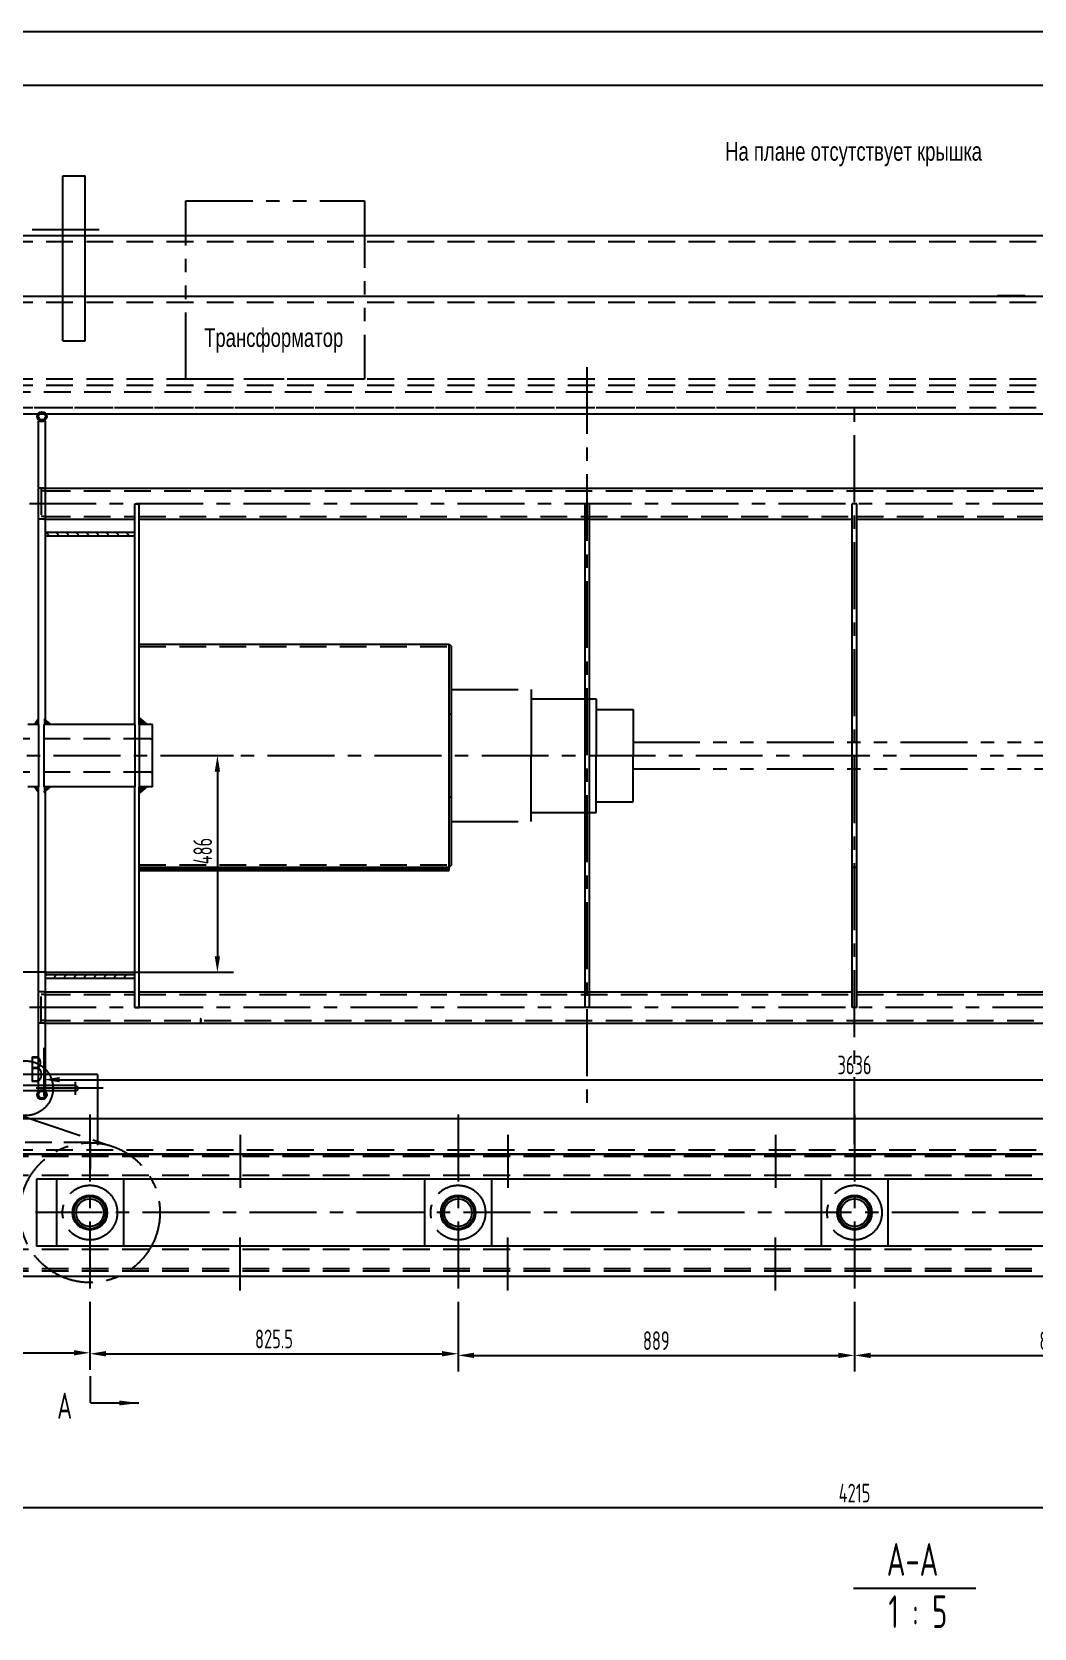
# Model space of a CAD drawing. Header units: millimetres. Extents: x 0 to 10092, y -1 to 7128.
# Drawn here: x 2286 to 4534, y 3548 to 7128 of the extents above; entities that cross this region are included whole.
import ezdxf
from ezdxf.enums import TextEntityAlignment as Align

# ---------------------------------------------------------------- set-up
doc = ezdxf.new("R2010")
doc.units = ezdxf.units.MM
doc.header["$LTSCALE"] = 120
for name, pattern in [('F', [0.75, 0.5, -0.25]), ('G', [2, 1.25, -0.25, 0.25, -0.25]), ('K', [2.5, 1.25, -0.25, 0.25, -0.25, 0.25, -0.25])]:
    doc.linetypes.add(name, pattern=pattern)
for name, color, linetype in [('01', 7, 'Continuous'), ('02', 1, 'Continuous'), ('04', 2, 'F'), ('05', 4, 'G'), ('07', 6, 'K'), ('08', 1, 'Continuous'), ('10', 1, 'Continuous'), ('11', 3, 'Continuous')]:
    doc.layers.add(name, color=color, linetype=linetype)
doc.styles.get("Standard").update_dxf_attribs({"font": 'isocp', "width": 0.707, "bigfont": 'intecad.shx'})
doc.dimstyles.new('INTE', dxfattribs={"dimscale": 12, "dimtxt": 3.5, "dimasz": 3, "dimexe": 3, "dimexo": 0, "dimgap": 1, "dimtad": 1, "dimdec": 3, "dimdsep": 46, "dimtxsty": 'Standard', "dimcen": 0, "dimclrd": 1, "dimclre": 1, "dimclrt": 3, "dimaunit": 1, "dimadec": 0, "dimazin": 0, "dimtfac": 1, "dimtdec": 3, "dimtmove": 0, "dimatfit": 0, "dimfxl": 3, "dimarcsym": 0})
pattern_1 = [(135, (-2116.78, -3386.054), (-11.22532, -11.22532), [])]

# ---------------------------------------------------------------- blocks, each defined once
blk = doc.blocks.new('*D83')
at = {"layer": '08', "color": 1, "lineweight": -2}
for p, q in [((2023.5, 4336.9), (2023.5, 3781.9)), ((6238.5, 4336.9), (6238.5, 3781.9)), ((6202.5, 3817.9), (2059.5, 3817.9))]:
    blk.add_line(p, q, dxfattribs=at)
at = {"layer": '08', "color": 1}
for points in [[(2059.5, 3823.9), (2059.5, 3811.9), (2023.5, 3817.9)], [(6202.5, 3823.9), (6202.5, 3811.9), (6238.5, 3817.9)]]:
    blk.add_solid(points, dxfattribs=at)
at = {"layer": 'Defpoints', "color": 0}
for p in [(2023.5, 4336.9), (6238.5, 4336.9), (2023.5, 3817.9)]:
    blk.add_point(p, dxfattribs=at)
at = {"layer": '08', "color": 3, "insert": (4131, 3850.9), "char_height": 42, "attachment_point": 5}
blk.add_mtext('4215', dxfattribs=at)
blk = doc.blocks.new('*D85')
at = {"layer": '08', "color": 1, "lineweight": -2}
for p, q in [((2023.5, 4267.1), (2023.5, 4129.5)), ((2416.5, 4218.8), (2416.5, 4129.5)), ((2059.5, 4165.5), (2380.5, 4165.5))]:
    blk.add_line(p, q, dxfattribs=at)
at = {"layer": '08', "color": 1}
for points in [[(2059.5, 4171.5), (2059.5, 4159.5), (2023.5, 4165.5)], [(2380.5, 4171.5), (2380.5, 4159.5), (2416.5, 4165.5)]]:
    blk.add_solid(points, dxfattribs=at)
at = {"layer": 'Defpoints', "color": 0}
for p in [(2023.5, 4267.1), (2416.5, 4218.8), (2416.5, 4165.5)]:
    blk.add_point(p, dxfattribs=at)
at = {"layer": '08', "color": 3, "insert": (2220, 4198.5), "char_height": 42, "attachment_point": 5}
blk.add_mtext('393', dxfattribs=at)
blk = doc.blocks.new('*D86')
at = {"layer": '08', "color": 1, "lineweight": -2}
for p, q in [((2416.5, 4268.3), (2416.5, 4127.4)), ((3242, 4268.3), (3242, 4127.4)), ((2452.5, 4163.4), (3206, 4163.4))]:
    blk.add_line(p, q, dxfattribs=at)
at = {"layer": '08', "color": 1}
for points in [[(2452.5, 4169.4), (2452.5, 4157.4), (2416.5, 4163.4)], [(3206, 4169.4), (3206, 4157.4), (3242, 4163.4)]]:
    blk.add_solid(points, dxfattribs=at)
at = {"layer": 'Defpoints', "color": 0}
for p in [(2416.5, 4268.3), (3242, 4268.3), (3242, 4163.4)]:
    blk.add_point(p, dxfattribs=at)
at = {"layer": '08', "color": 3, "insert": (2829.3, 4196.5), "char_height": 42, "attachment_point": 5}
blk.add_mtext('825.5', dxfattribs=at)
blk = doc.blocks.new('*D87')
at = {"layer": '08', "color": 1, "lineweight": -2}
for p, q in [((3242, 4268.3), (3242, 4123.7)), ((4131, 4268.3), (4131, 4123.7)), ((3278, 4159.7), (4095, 4159.7))]:
    blk.add_line(p, q, dxfattribs=at)
at = {"layer": '08', "color": 1}
for points in [[(3278, 4165.7), (3278, 4153.7), (3242, 4159.7)], [(4095, 4165.7), (4095, 4153.7), (4131, 4159.7)]]:
    blk.add_solid(points, dxfattribs=at)
at = {"layer": 'Defpoints', "color": 0}
for p in [(3242, 4268.3), (4131, 4268.3), (4131, 4159.7)]:
    blk.add_point(p, dxfattribs=at)
at = {"layer": '08', "color": 3, "insert": (3686.5, 4192.7), "char_height": 42, "attachment_point": 5}
blk.add_mtext('889', dxfattribs=at)
blk = doc.blocks.new('*D88')
at = {"layer": '08', "color": 1, "lineweight": -2}
for p, q in [((5020, 4297.6), (5020, 4123.7)), ((4131, 4268.3), (4131, 4123.7)), ((4167, 4159.7), (4984, 4159.7))]:
    blk.add_line(p, q, dxfattribs=at)
at = {"layer": '08', "color": 1}
for points in [[(4167, 4165.7), (4167, 4153.7), (4131, 4159.7)], [(4984, 4165.7), (4984, 4153.7), (5020, 4159.7)]]:
    blk.add_solid(points, dxfattribs=at)
at = {"layer": 'Defpoints', "color": 0}
for p in [(5020, 4297.6), (4131, 4268.3), (5020, 4159.7)]:
    blk.add_point(p, dxfattribs=at)
at = {"layer": '08', "color": 3, "insert": (4575.5, 4192.7), "char_height": 42, "attachment_point": 5}
blk.add_mtext('889', dxfattribs=at)
blk = doc.blocks.new('*D160')
at = {"layer": '08', "color": 1, "lineweight": -2}
for p, q in [((2313, 4849.3), (2313, 4742.1)), ((5949, 4775.6), (5949, 4814.1)), ((2349, 4778.1), (5913, 4778.1))]:
    blk.add_line(p, q, dxfattribs=at)
at = {"layer": '08', "color": 1}
for points in [[(2349, 4784.1), (2349, 4772.1), (2313, 4778.1)], [(5913, 4784.1), (5913, 4772.1), (5949, 4778.1)]]:
    blk.add_solid(points, dxfattribs=at)
at = {"layer": 'Defpoints', "color": 0}
for p in [(2313, 4849.3), (5949, 4778.1), (5949, 4775.6)]:
    blk.add_point(p, dxfattribs=at)
at = {"layer": '08', "color": 3, "insert": (4131, 4811.1), "char_height": 42, "attachment_point": 5}
blk.add_mtext('3636', dxfattribs=at)
blk = doc.blocks.new('*D163')
at = {"layer": '08', "color": 1, "lineweight": -2}
for p, q in [((2641.7, 5504.9), (2738.4, 5504.9)), ((2702.4, 5468.9), (2702.4, 5054.9)), ((2317.1, 5018.9), (2738.4, 5018.9))]:
    blk.add_line(p, q, dxfattribs=at)
at = {"layer": '08', "color": 1}
for points in [[(2696.4, 5468.9), (2708.4, 5468.9), (2702.4, 5504.9)], [(2696.4, 5054.9), (2708.4, 5054.9), (2702.4, 5018.9)]]:
    blk.add_solid(points, dxfattribs=at)
at = {"layer": 'Defpoints', "color": 0}
for p in [(2641.7, 5504.9), (2317.1, 5018.9), (2702.4, 5018.9)]:
    blk.add_point(p, dxfattribs=at)
at = {"layer": '08', "color": 3, "insert": (2669.4, 5290.8), "char_height": 42, "attachment_point": 5, "rotation": 90}
blk.add_mtext('486', dxfattribs=at)
blk = doc.blocks.new('A$C6A0A2C7D')
at = {"layer": '10'}
h = blk.add_hatch(dxfattribs=at)
h.set_pattern_fill('ANSI31', color=256, scale=0.75, style=0)
h.set_pattern_definition([(135, (5782.08, -3386.0543), (1.683798, 1.683798), [])])
h.paths.add_polyline_path([(21.3, 1543.1, -1), (0, 1543.1, -1)])
h.paths.add_polyline_path([(2.8, 1543.1, 1), (18.5, 1543.1, 1)], flags=16)
h = blk.add_hatch(dxfattribs=at)
h.set_pattern_fill('ANSI31', color=256, scale=0.75, style=0)
h.set_pattern_definition([(45, (-2116.78, -3386.0543), (-1.683798, 1.683798), [])])
h.paths.add_polyline_path([(3644, 1543.1, 1), (3665.3, 1543.1, 1)])
h.paths.add_polyline_path([(3662.5, 1543.1, -1), (3646.8, 1543.1, -1)], flags=16)
h = blk.add_hatch(dxfattribs=at)
h.set_pattern_fill('LINE', color=256, scale=5, angle=135, style=0)
h.set_pattern_definition(pattern_1)
h.paths.add_polyline_path([(3446.6, 1347.5), (3434.6, 1347.5), (3434.6, 1318.5), (3446.6, 1318.5)])
h.paths.add_polyline_path([(3446.6, 1318.5), (3434.6, 1318.5), (3434.6, 1312.5), (3446.6, 1312.5)])
h = blk.add_hatch(dxfattribs=at)
h.set_pattern_fill('LINE', color=256, scale=5, angle=135, style=0)
h.set_pattern_definition(pattern_1)
h.paths.add_polyline_path([(3446.6, 1312.5), (3434.6, 1312.5), (3434.6, 1007.2), (3446.6, 994)])
h.paths.add_polyline_path([(3446.6, 994), (3434.6, 1007.2), (3434.6, 934), (3434.6, 852.5), (3446.6, 852.5), (3446.6, 934)])
h.paths.add_polyline_path([(3446.6, 631), (3446.6, 712.5), (3434.6, 712.5), (3434.6, 631), (3434.6, 252.5), (3446.6, 252.5)])
h.paths.add_polyline_path([(3434.7, 666.1), (3444.2, 666.1), (3444.2, 678.4), (3434.7, 678.4)], flags=24)
h = blk.add_hatch(dxfattribs=at)
h.set_pattern_fill('ANSI31', color=256, scale=5, style=0)
h.set_pattern_definition([(135, (5782.08, -3386.054), (11.22532, 11.22532), [])])
h.paths.add_polyline_path([(18.6, 1282.5), (218.6, 1282.5), (218.6, 1274.5), (18.6, 1274.5)])
h = blk.add_hatch(dxfattribs=at)
h.set_pattern_fill('ANSI31', color=256, scale=5, style=0)
h.set_pattern_definition([(45, (-2116.78, -3386.054), (-11.22532, 11.22532), [])])
h.paths.add_polyline_path([(3646.6, 1282.5), (3446.6, 1282.5), (3446.6, 1274.5), (3646.6, 1274.5)])
h = blk.add_hatch(dxfattribs=at)
h.set_pattern_fill('ANSI31', color=256, scale=5, style=0)
h.set_pattern_definition([(225, (5782.08, 4950.982), (11.22532, -11.22532), [])])
h.paths.add_polyline_path([(18.6, 282.5), (218.6, 282.5), (218.6, 290.5), (18.6, 290.5)])
h = blk.add_hatch(dxfattribs=at)
h.set_pattern_fill('ANSI31', color=256, scale=5, style=0)
h.set_pattern_definition([(315, (-2116.78, 4950.982), (-11.22532, -11.22532), [])])
h.paths.add_polyline_path([(3646.6, 282.5), (3446.6, 282.5), (3446.6, 290.5), (3646.6, 290.5)])
h = blk.add_hatch(dxfattribs=at)
h.set_pattern_fill('ANSI31', color=256, scale=0.75, style=0)
h.set_pattern_definition([(225, (5782.08, 4950.9815), (1.683798, -1.683798), [])])
h.paths.add_polyline_path([(21.3, 21.8, 1), (0, 21.8, 1)])
h.paths.add_polyline_path([(2.8, 21.8, -1), (18.5, 21.8, -1)], flags=16)
h = blk.add_hatch(dxfattribs=at)
h.set_pattern_fill('ANSI31', color=256, scale=0.75, style=0)
h.set_pattern_definition([(315, (-2116.78, 4950.9815), (-1.683798, -1.683798), [])])
h.paths.add_polyline_path([(3644, 21.8, -1), (3665.3, 21.8, -1)])
h.paths.add_polyline_path([(3662.5, 21.8, 1), (3646.8, 21.8, 1)], flags=16)
at = {"layer": '01'}
for p, q in [((1227.6, 1347.5), (1227.6, 217.5)), ((1237.6, 1347.5), (1237.6, 217.5)), ((2427.6, 1347.5), (2427.6, 217.5)), ((2437.6, 1347.5), (2437.6, 217.5)), ((3434.6, 1347.5), (3446.6, 1347.5)), ((3446.6, 217.5), (3434.6, 217.5))]:
    blk.add_line(p, q, dxfattribs=at)
at = {"layer": '01', "color": 7, "linetype": 'Continuous'}
for p, q in [((3434.6, 852.5), (3434.6, 1347.5)), ((3446.6, 852.5), (3446.6, 1347.5)), ((218.6, 1282.5), (18.6, 1282.5)), ((218.6, 1274.5), (18.6, 1274.5)), ((3446.6, 1282.5), (3646.6, 1282.5)), ((3446.6, 1274.5), (3646.6, 1274.5)), ((3434.6, 712.5), (3434.6, 217.5)), ((3446.6, 712.5), (3446.6, 217.5)), ((218.6, 290.5), (18.6, 290.5)), ((3446.6, 290.5), (3646.6, 290.5)), ((218.6, 282.5), (18.6, 282.5)), ((3446.6, 282.5), (3646.6, 282.5))]:
    blk.add_line(p, q, dxfattribs=at)
for centre, radius in [((10.6, 1543.1), 10.7), ((10.6, 1543.1), 7.85), ((3654.6, 1543.1), 10.7), ((3654.6, 1543.1), 7.85), ((10.6, 21.8), 10.7), ((10.6, 21.8), 7.85), ((3654.6, 21.8), 10.7), ((3654.6, 21.8), 7.85)]:
    blk.add_circle(centre, radius, dxfattribs=at)
at = {"layer": '05'}
for p, q in [((1232.6, 1653.8), (1232.6, 0)), ((2432.6, 1653.8), (2432.6, 0))]:
    blk.add_line(p, q, dxfattribs=at)
blk = doc.blocks.new('*U176')
at = {"layer": '01'}
blk.add_lwpolyline([(831, 584), (25, 584)], dxfattribs=at)
at = {"layer": '02'}
blk.add_lwpolyline([(841, 594), (0, 594)], dxfattribs=at)

msp = doc.modelspace()

# ---------------------------------------------------------------- hatches: boundary and pattern name
at = {"layer": '01'}
for points in [[(3222.0242, 5754.9274), (3227.0242, 5749.9274), (3222.0242, 5749.9274)], [(3222.0242, 5254.9274), (3222.0242, 5259.9274), (3227.0242, 5259.9274)]]:
    msp.add_hatch(color=256, dxfattribs=at).paths.add_polyline_path(points)
at = {"layer": '04'}
for points in [[(2301.0242, 5587.7594), (2292.0332, 5574.9302), (2301.0242, 5574.9302)], [(2313.0242, 5587.7594), (2313.0242, 5574.9302), (2328.0591, 5574.9302)], [(2527.0242, 5590.0127), (2527.0242, 5574.9302), (2544.888, 5574.9302)], [(2301.0242, 5422.0955), (2292.0332, 5434.9247), (2301.0242, 5434.9247)], [(2313.0242, 5422.0955), (2313.0242, 5434.9247), (2328.0591, 5434.9247)], [(2527.0242, 5419.8422), (2527.0242, 5434.9247), (2544.888, 5434.9247)]]:
    msp.add_hatch(color=256, dxfattribs=at).paths.add_polyline_path(points)

# ---------------------------------------------------------------- linework, layer by layer
at = {"layer": '01'}
for p, q in [((2356.0242, 6434.9274), (2356.0242, 6804.9274)), ((2356.0242, 6804.9274), (2406.0242, 6804.9274)), ((2406.0242, 6434.9274), (2406.0242, 6804.9274)), ((6248.5242, 6670.9274), (2013.5242, 6670.9274)), ((6248.5242, 6534.9274), (2013.5242, 6534.9274)), ((2356.0242, 6434.9274), (2406.0242, 6434.9274)), ((2301.0242, 5574.9302), (2301.0242, 6254.9274)), ((2301.0242, 6254.9274), (2313.0242, 6254.9274)), ((2301.0242, 6254.9274), (2313.0242, 6254.9274)), ((2317.0242, 5574.9302), (2317.0242, 6254.9274)), ((2313.0242, 6104.9274), (5949.0242, 6104.9274)), ((2517.0242, 5574.9302), (2517.0242, 6069.9274)), ((2517.0242, 6069.9274), (2527.0242, 6069.9274)), ((2527.0242, 5574.9302), (2527.0242, 6069.9274)), ((4126.0242, 4939.9274), (4126.0242, 6069.9274)), ((4136.0242, 4939.9274), (4136.0242, 6069.9274)), ((2313.0242, 6034.9274), (2517.0242, 6034.9274)), ((2527.0242, 6034.9274), (4126.0242, 6034.9274)), ((4136.0242, 6034.9274), (5949.0242, 6034.9274)), ((3222.0242, 5246.9274), (3222.0242, 5754.9274)), ((3222.0242, 5754.9274), (3227.0242, 5749.9274)), ((3227.0242, 5259.9274), (3227.0242, 5749.9274)), ((2301.0242, 5587.7594), (2292.0332, 5574.9302)), ((2313.0242, 5587.7594), (2328.0591, 5574.9302)), ((2527.0242, 5590.0127), (2544.888, 5574.9302)), ((3227.0242, 5597.9274), (3222.0242, 5597.9274)), ((2301.0242, 5574.9302), (2277.1314, 5574.9302)), ((2301.0242, 5574.9302), (2301.0242, 5434.9247)), ((2313.0242, 5574.9302), (2313.0242, 5434.9247)), ((2517.0242, 5574.9302), (2313.0242, 5574.9302)), ((2517.0242, 5574.9302), (2517.0242, 5434.9247)), ((2527.0242, 5574.9302), (2527.0242, 5434.9247)), ((2557.0242, 5574.9302), (2527.0242, 5574.9302)), ((2557.0242, 5434.9247), (2557.0242, 5574.9302)), ((2301.0242, 5434.9247), (2277.1314, 5434.9247)), ((2301.0242, 5422.0955), (2292.0332, 5434.9247)), ((2301.0242, 4754.9274), (2301.0242, 5434.9247)), ((2313.0242, 5422.0955), (2328.0591, 5434.9247)), ((2517.0242, 5434.9247), (2313.0242, 5434.9247)), ((2317.0242, 4754.9274), (2317.0242, 5434.9247)), ((2517.0242, 4939.9274), (2517.0242, 5434.9247)), ((2527.0242, 4939.9274), (2527.0242, 5434.9247)), ((2557.0242, 5434.9247), (2527.0242, 5434.9247)), ((2527.0242, 5419.8422), (2544.888, 5434.9247)), ((3227.0242, 5411.9274), (3222.0242, 5411.9274)), ((3227.0242, 5259.9274), (3222.0242, 5254.9274)), ((2313.0242, 4974.9274), (2517.0242, 4974.9274)), ((2527.0242, 4974.9274), (4126.0242, 4974.9274)), ((4136.0242, 4974.9274), (5949.0242, 4974.9274)), ((2313.0242, 4904.9274), (5949.0242, 4904.9274)), ((2517.0242, 4939.9274), (2527.0242, 4939.9274)), ((2433.5242, 4789.9274), (2133.5242, 4789.9274)), ((2433.5242, 4789.9274), (2433.5242, 4752.9274)), ((2301.0242, 4754.9274), (2313.0242, 4754.9274)), ((2433.5242, 4752.9274), (2433.5242, 4690.9274)), ((2013.5242, 4690.9274), (6248.5242, 4690.9274)), ((2331.1928, 4636.8424), (2271.1928, 4636.8424)), ((2417.9982, 4636.8424), (2357.9982, 4636.8424)), ((2417.9982, 4576.8424), (2417.9982, 4636.8424)), ((2013.5242, 4610.9274), (6248.5242, 4610.9274)), ((6238.5242, 4610.9274), (2023.5242, 4610.9274)), ((2296.5242, 4554.9274), (2296.5242, 4404.9274)), ((2341.5242, 4554.9274), (2341.5242, 4404.9274)), ((2491.5242, 4554.9274), (2491.5242, 4404.9274)), ((3167.0242, 4554.9274), (3167.0242, 4404.9274)), ((3317.0242, 4554.9274), (3317.0242, 4404.9274)), ((4056.0242, 4554.9274), (4056.0242, 4404.9274)), ((4206.0242, 4554.9274), (4206.0242, 4404.9274)), ((6238.5242, 4336.9274), (2013.5242, 4336.9274)), ((2417.9982, 4052.9988), (2417.9982, 4112.9988)), ((4128.8428, 3637.6686), (4403.2137, 3637.6686))]:
    msp.add_line(p, q, dxfattribs=at)
at = {"layer": '01', "color": 7, "linetype": 'Continuous'}
for p, q in [((6128.5242, 6270.9274), (2013.5242, 6270.9274)), ((4136.0242, 6069.9274), (4126.0242, 6069.9274)), ((2527.0242, 5754.9274), (3222.0242, 5754.9274)), ((2527.0242, 5254.9274), (3222.0242, 5254.9274)), ((2527.0242, 5249.9274), (3222.0242, 5249.9274)), ((2527.0242, 5246.9274), (3222.0242, 5246.9274)), ((4136.0242, 4939.9274), (4126.0242, 4939.9274)), ((2383.5242, 4764.9274), (2183.5242, 4764.9274)), ((2383.5242, 4752.9274), (2183.5242, 4752.9274)), ((5770.5242, 4554.9274), (2296.5242, 4554.9274)), ((5770.5242, 4404.9274), (2296.5242, 4404.9274)), ((5770.5242, 4404.9274), (2296.5242, 4404.9274)), ((6238.5242, 4336.9274), (2023.5242, 4336.9274))]:
    msp.add_line(p, q, dxfattribs=at)
for centre, radius in [((2416.5242, 4479.9274), 39), ((2416.5242, 4479.9274), 36), ((3242.0242, 4479.9274), 39), ((3242.0242, 4479.9274), 36), ((4131.0242, 4479.9274), 39), ((4131.0242, 4479.9274), 36)]:
    msp.add_circle(centre, radius, dxfattribs=at)
at = {"layer": '01'}
for centre in [(2416.5242, 4479.9274), (3242.0242, 4479.9274), (4131.0242, 4479.9274)]:
    msp.add_circle(centre, 31, dxfattribs=at)
for centre, radius, start, end in [((2552.0242, 5547.4302), 5, 270, 0), ((2552.0242, 5462.4247), 5, 0, 90), ((2383.5242, 4758.9274), 6, 270, 90)]:
    msp.add_arc(centre, radius, start, end, dxfattribs=at)
at = {"layer": '02'}
for p, q in [((4451.7243, 6536.7729), (4513.7243, 6536.7729)), ((2417.9982, 4052.9988), (2525.9982, 4052.9988))]:
    msp.add_line(p, q, dxfattribs=at)
msp.add_lwpolyline([(2525.9982, 4052.9988, 0, 10.8, 0), (2482.7982, 4052.9988, 0, 0, 0)], format="xyseb", dxfattribs=at)
at = {"layer": '04', "color": 2, "linetype": 'F'}
for p, q in [((6248.5242, 6656.9274), (2013.5242, 6656.9274)), ((6248.5242, 6520.9274), (2013.5242, 6520.9274)), ((6248.5242, 6348.9274), (2133.5242, 6348.9274)), ((6248.5242, 6334.9274), (2133.5242, 6334.9274)), ((2133.5242, 6320.9274), (6128.5242, 6320.9274)), ((6248.5242, 6284.9274), (2013.5242, 6284.9274)), ((4331.6735, 6284.9274), (2133.5242, 6284.9274)), ((2313.0242, 6098.9274), (5949.0242, 6098.9274)), ((2313.0242, 6040.9274), (2517.0242, 6040.9274)), ((2527.0242, 6040.9274), (4126.0242, 6040.9274)), ((4136.0242, 6040.9274), (5949.0242, 6040.9274)), ((2527.0242, 5749.9274), (3227.0242, 5749.9274)), ((2552.0242, 5542.4302), (1913.5242, 5542.4302)), ((2552.0242, 5467.4247), (1913.5242, 5467.4247)), ((2527.0242, 5259.9274), (3227.0242, 5259.9274)), ((4126.0242, 5254.9274), (4136.0242, 5254.9274)), ((2313.0242, 4968.9274), (2517.0242, 4968.9274)), ((2527.0242, 4968.9274), (4126.0242, 4968.9274)), ((4136.0242, 4968.9274), (5949.0242, 4968.9274)), ((2313.0242, 4910.9274), (5949.0242, 4910.9274)), ((2433.5242, 4690.9274), (2433.5242, 4619.9274)), ((6248.5242, 4619.9274), (2013.5242, 4619.9274)), ((6238.5242, 4605.6274), (2023.5242, 4605.6274)), ((6238.5242, 4562.9274), (2023.5242, 4562.9274)), ((6238.5242, 4396.9274), (2023.5242, 4396.9274)), ((6238.5242, 4348.9274), (2013.5242, 4348.9274)), ((6238.5242, 4354.2274), (2023.5242, 4354.2274)), ((6238.5242, 4348.9274), (2023.5242, 4348.9274))]:
    msp.add_line(p, q, dxfattribs=at)
at = {"layer": '04'}
for p, q in [((2313.0242, 6104.9274), (2301.0242, 6104.9274)), ((2307.0242, 6104.9274), (2307.0242, 6034.9274)), ((2313.0242, 6098.9274), (2307.0242, 6098.9274)), ((2313.0242, 6034.9274), (2301.0242, 6034.9274)), ((2313.0242, 6040.9274), (2307.0242, 6040.9274)), ((2313.0242, 4974.9274), (2301.0242, 4974.9274)), ((2307.0242, 4904.9274), (2307.0242, 4974.9274)), ((2313.0242, 4968.9274), (2307.0242, 4968.9274)), ((2313.0242, 4904.9274), (2301.0242, 4904.9274)), ((2313.0242, 4910.9274), (2307.0242, 4910.9274))]:
    msp.add_line(p, q, dxfattribs=at)
at = {"layer": '05', "color": 4, "linetype": 'G'}
for p, q in [((2287.1213, 6684.9274), (2462.8873, 6684.9274)), ((2317.0708, 5018.9274), (1961.1575, 5018.9274)), ((2383.5242, 4773.0993), (2383.5242, 4744.0102)), ((2446.3017, 4758.9274), (2133.5242, 4758.9274)), ((2416.5242, 4699.8647), (2416.5242, 4218.7624)), ((3242.0242, 4699.8647), (3242.0242, 4218.7624)), ((4131.0242, 4699.8647), (4131.0242, 4218.7624)), ((2753.5242, 4654.2863), (2753.5242, 4535.4907)), ((3353.5242, 4654.2863), (3353.5242, 4535.4907)), ((3953.5242, 4654.2863), (3953.5242, 4535.4907)), ((6284.5239, 4479.9274), (1746.3023, 4479.9274)), ((2753.5242, 4305.5685), (2753.5242, 4424.3642)), ((3353.5242, 4305.5685), (3353.5242, 4424.3642)), ((3953.5242, 4305.5685), (3953.5242, 4424.3642))]:
    msp.add_line(p, q, dxfattribs=at)
at = {"layer": '05'}
for p, q in [((4131.0242, 4633.5803), (4131.0242, 6287.391)), ((6030.7181, 6069.9274), (2181.8214, 6069.9274)), ((1855.0025, 5504.9274), (5535.801, 5504.9274)), ((6030.7181, 4939.9274), (2181.8214, 4939.9274)), ((2252.8159, 4700.8151), (2466.718, 4628.5979))]:
    msp.add_line(p, q, dxfattribs=at)
msp.add_circle((2272.4357, 4758.9274), 61.335, dxfattribs=at)
at = {"layer": '05', "color": 4, "linetype": 'G'}
for centre, radius in [((2416.5242, 4479.9274), 156.915), ((2416.5242, 4479.9595), 61.305), ((3242.0242, 4479.9595), 61.305), ((4131.0242, 4479.9595), 61.305)]:
    msp.add_circle(centre, radius, dxfattribs=at)
at = {"layer": '07', "color": 6, "linetype": 'K'}
for p, q in [((2631.8721, 6348.9274), (2631.8721, 6748.9274)), ((2631.8721, 6748.9274), (3031.8721, 6748.9274)), ((3031.8721, 6748.9274), (3031.8721, 6348.9274)), ((3031.8721, 6348.9274), (2631.8721, 6348.9274)), ((3227.0242, 5652.9914), (3405.84, 5652.9914)), ((3405.84, 5652.9914), (3405.84, 5504.9274)), ((3405.84, 5632.467), (3551.3672, 5632.467)), ((3551.3672, 5632.467), (3551.3672, 5504.9274)), ((3551.3672, 5608.5219), (3634.4033, 5608.5219)), ((3634.4033, 5608.5219), (3634.4033, 5504.9274)), ((3634.4033, 5534.9274), (5535.801, 5534.9274)), ((3405.84, 5356.8635), (3405.84, 5504.9274)), ((3551.3672, 5377.3879), (3551.3672, 5504.9274)), ((3634.4033, 5401.333), (3634.4033, 5504.9274)), ((3634.4033, 5474.9274), (5532.8677, 5474.9274)), ((3405.84, 5377.3879), (3551.3672, 5377.3879)), ((3551.3672, 5401.333), (3634.4033, 5401.333)), ((3227.0242, 5356.8635), (3405.84, 5356.8635))]:
    msp.add_line(p, q, dxfattribs=at)

# ---------------------------------------------------------------- block references
at = {"layer": '05', "xscale": 12, "yscale": 12, "zscale": 12}
msp.add_blockref('*U176', (0, 0), dxfattribs=at)
at = {"layer": '05'}
msp.add_blockref('A$C6A0A2C7D', (2298.3742, 4722.4638), dxfattribs=at)

# ---------------------------------------------------------------- texts
at = {"layer": '02', "text_generation_flag": 4, "width": 0.605172}
msp.add_text('●', height=10, dxfattribs=at).set_placement((2662.0745, 4917.1228), (2668.0745, 4917.1228), align=Align.FIT)
at = {"layer": '05', "char_height": 42, "attachment_point": 1}
for s, insert in [('{\\fArial|b0|i0|c204|p34;\\C3;На плане отсутствует крышка}', (3840.8582, 6881.1908)), ('{\\fArial|b0|i0|c204|p34;\\C3;Трансформатор}', (2672.5251, 6463.5241))]:
    msp.add_mtext(s, dxfattribs=dict(at, insert=insert))
at = {"layer": '11', "width": 0.707}
for s, height, p in [('B', 58.8, (2281.2614, 4754.6714)), ('A', 58.8, (2343.0583, 3999.8734)), ('A-A', 73.5, (4203.2465, 3643.2732)), ('1 : 5', 73.5, (4206.9786, 3526.0987))]:
    msp.add_text(s, height=height, dxfattribs=at).set_placement(p, align=Align.BOTTOM_LEFT)

# ---------------------------------------------------------------- dimensions: what is measured, and where the dimension line sits
at = {"layer": '08'}
dim = msp.add_linear_dim(base=(2702.3967, 5018.9274), p1=(2641.6599, 5504.9274), p2=(2317.0708, 5018.9274), angle=90, dimstyle='INTE', dxfattribs=at)
dim.commit()
dim.dimension.update_dxf_attribs({"geometry": '*D163', "text_midpoint": (2702.3967, 5290.8295), "dimtype": 160})
for base, p1, p2, picture, middle in [((5949.0242, 4778.1054), (2313.0242, 4849.3338), (5949.0242, 4775.6366), '*D160', (4131.0242, 4811.1054)), ((2023.5242, 3817.937), (6238.5242, 4336.9274), (2023.5242, 4336.9274), '*D83', (4131.0242, 3850.9411)), ((5020.0242, 4159.6975), (4131.0242, 4268.3183), (5020.0242, 4297.6131), '*D88', (4575.5242, 4192.6975)), ((3242.0242, 4163.4475), (2416.5242, 4268.3183), (3242.0242, 4268.3183), '*D86', (2829.2742, 4196.4516)), ((4131.0242, 4159.6975), (3242.0242, 4268.3183), (4131.0242, 4268.3183), '*D87', (3686.5242, 4192.6975))]:
    dim = msp.add_linear_dim(base=base, p1=p1, p2=p2, dimstyle='INTE', dxfattribs=at)
    dim.commit()
    dim.dimension.update_dxf_attribs({"geometry": picture, "text_midpoint": middle})
dim = msp.add_linear_dim(base=(2416.5242, 4165.5292), p1=(2023.5242, 4267.0795), p2=(2416.5242, 4218.7624), dimstyle='INTE', dxfattribs=at)
dim.commit()
dim.dimension.update_dxf_attribs({"geometry": '*D85', "text_midpoint": (2220.0242, 4165.5292), "dimtype": 160})

doc.saveas('drawing.dxf')
